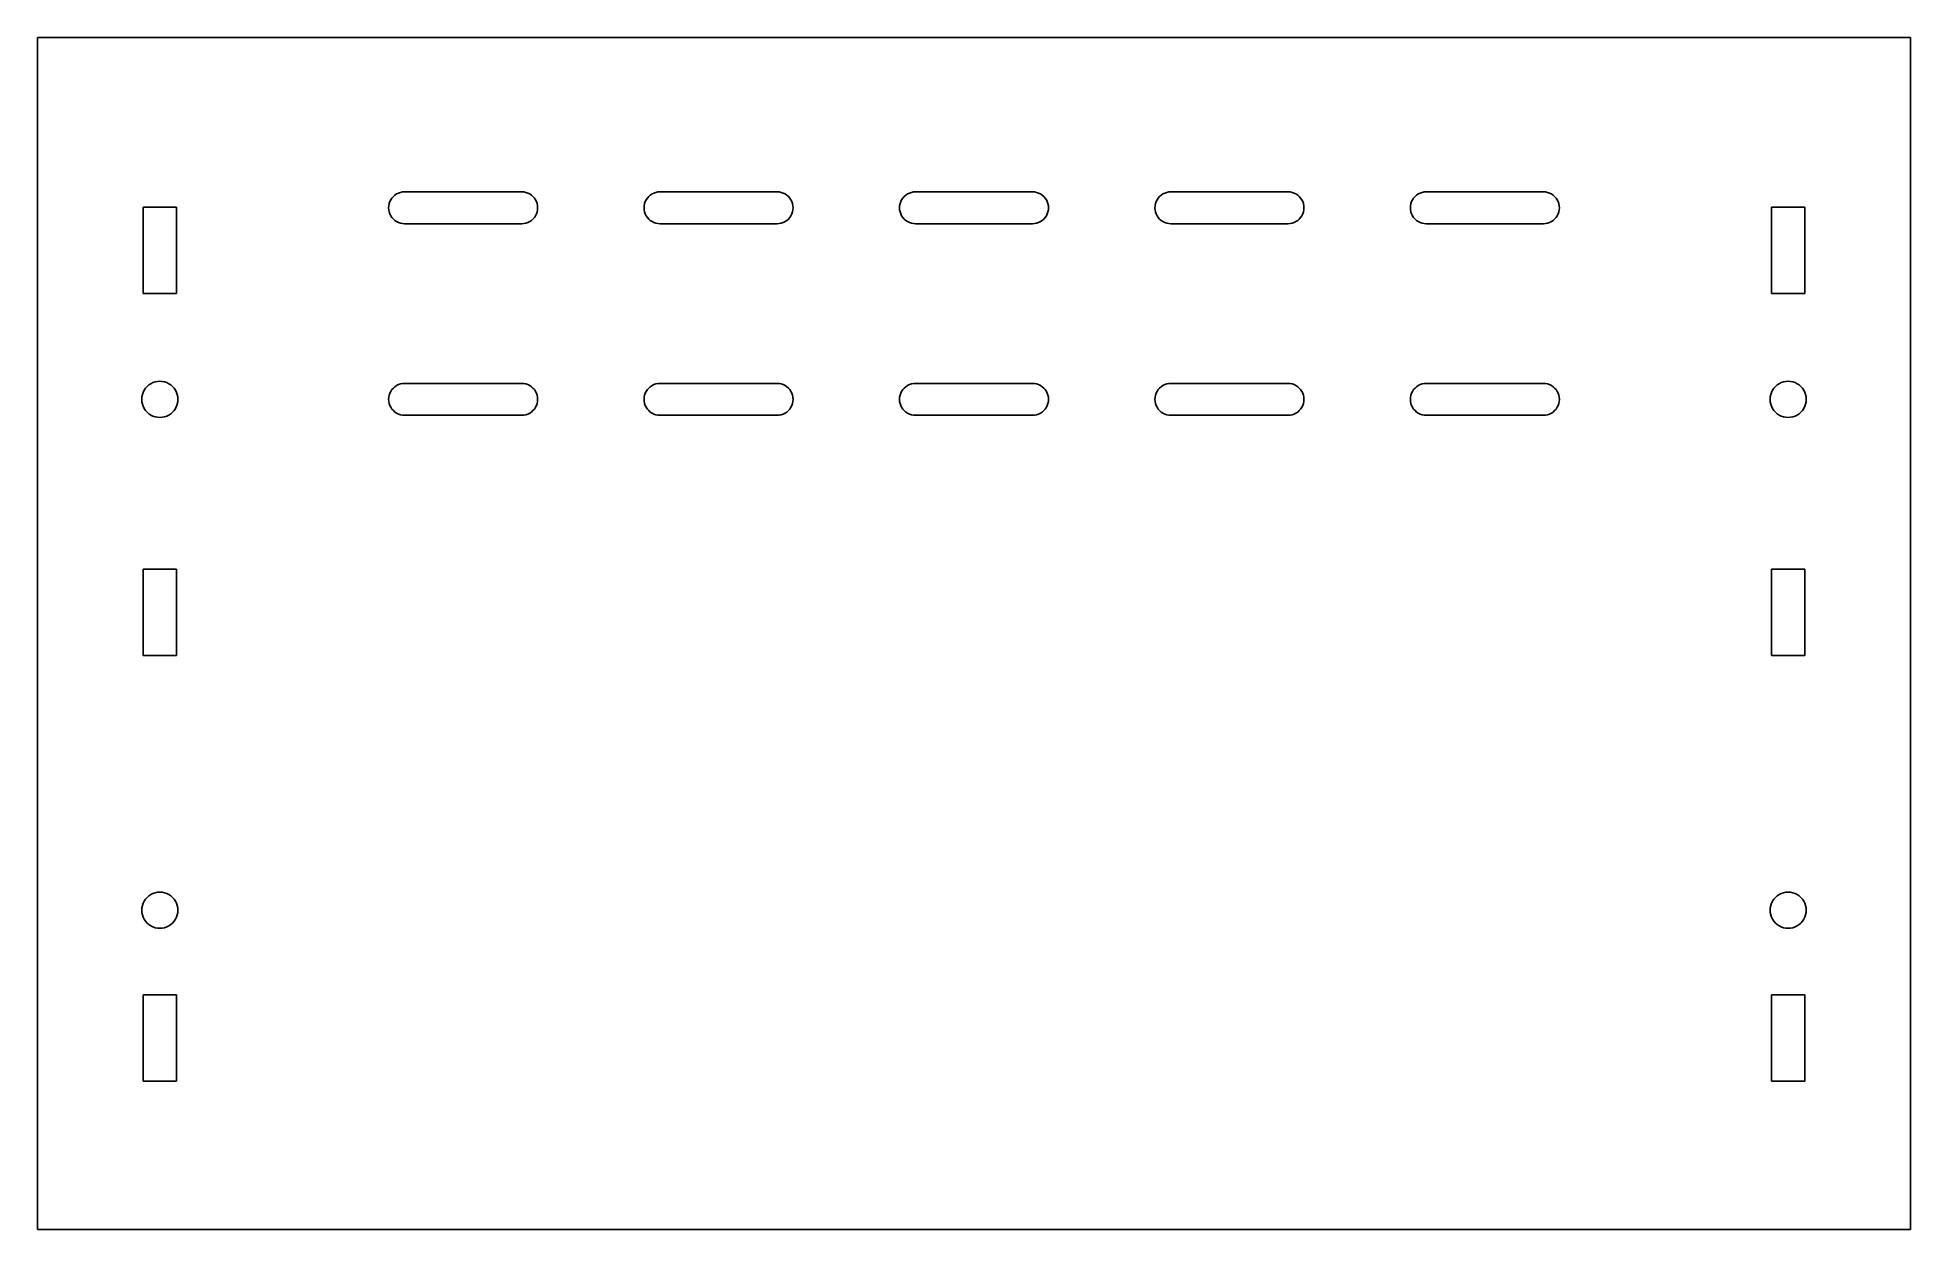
# Model space of a CAD drawing. Header units: metres. Extents: x 0 to 176, y 0 to 112.
import ezdxf

# ---------------------------------------------------------------- set-up
doc = ezdxf.new("R2010")
doc.units = ezdxf.units.M

msp = doc.modelspace()

# ---------------------------------------------------------------- linework, layer by layer
for p, q in [((176, 112), (0, 112)), ((0, 112), (0, 0)), ((176, 0), (176, 112)), ((33.201, 96.75), (33.31, 96.9131)), ((33.31, 96.9131), (33.4393, 97.0607)), ((33.4393, 97.0607), (33.5869, 97.19)), ((33.5869, 97.19), (33.75, 97.299)), ((33.75, 97.299), (33.926, 97.3858)), ((33.926, 97.3858), (34.1118, 97.4489)), ((34.1118, 97.4489), (34.3042, 97.4872)), ((34.3042, 97.4872), (34.5, 97.5)), ((34.5, 97.5), (45.5, 97.5)), ((45.5, 97.5), (45.6958, 97.4872)), ((45.6958, 97.4872), (45.8882, 97.4489)), ((45.8882, 97.4489), (46.074, 97.3858)), ((46.074, 97.3858), (46.25, 97.299)), ((46.25, 97.299), (46.4131, 97.19)), ((46.4131, 97.19), (46.5607, 97.0607)), ((46.5607, 97.0607), (46.69, 96.9131)), ((46.69, 96.9131), (46.799, 96.75)), ((57.201, 96.75), (57.31, 96.9131)), ((57.31, 96.9131), (57.4393, 97.0607)), ((57.4393, 97.0607), (57.5869, 97.19)), ((57.5869, 97.19), (57.75, 97.299)), ((57.75, 97.299), (57.926, 97.3858)), ((57.926, 97.3858), (58.1118, 97.4489)), ((58.1118, 97.4489), (58.3042, 97.4872)), ((58.3042, 97.4872), (58.5, 97.5)), ((58.5, 97.5), (69.5, 97.5)), ((69.5, 97.5), (69.6958, 97.4872)), ((69.6958, 97.4872), (69.8882, 97.4489)), ((69.8882, 97.4489), (70.074, 97.3858)), ((70.074, 97.3858), (70.25, 97.299)), ((70.25, 97.299), (70.4131, 97.19)), ((70.4131, 97.19), (70.5607, 97.0607)), ((70.5607, 97.0607), (70.69, 96.9131)), ((70.69, 96.9131), (70.799, 96.75)), ((81.201, 96.75), (81.31, 96.9131)), ((81.31, 96.9131), (81.4393, 97.0607)), ((81.4393, 97.0607), (81.5869, 97.19)), ((81.5869, 97.19), (81.75, 97.299)), ((81.75, 97.299), (81.926, 97.3858)), ((81.926, 97.3858), (82.1118, 97.4489)), ((82.1118, 97.4489), (82.3042, 97.4872)), ((82.3042, 97.4872), (82.5, 97.5)), ((82.5, 97.5), (93.5, 97.5)), ((93.5, 97.5), (93.6958, 97.4872)), ((93.6958, 97.4872), (93.8882, 97.4489)), ((93.8882, 97.4489), (94.074, 97.3858)), ((94.074, 97.3858), (94.25, 97.299)), ((94.25, 97.299), (94.4131, 97.19)), ((94.4131, 97.19), (94.5607, 97.0607)), ((94.5607, 97.0607), (94.69, 96.9131)), ((94.69, 96.9131), (94.799, 96.75)), ((105.201, 96.75), (105.31, 96.9131)), ((105.31, 96.9131), (105.439, 97.0607)), ((105.439, 97.0607), (105.587, 97.19)), ((105.587, 97.19), (105.75, 97.299)), ((105.75, 97.299), (105.926, 97.3858)), ((105.926, 97.3858), (106.112, 97.4489)), ((106.112, 97.4489), (106.304, 97.4872)), ((106.304, 97.4872), (106.5, 97.5)), ((106.5, 97.5), (117.5, 97.5)), ((117.5, 97.5), (117.696, 97.4872)), ((117.696, 97.4872), (117.888, 97.4489)), ((117.888, 97.4489), (118.074, 97.3858)), ((118.074, 97.3858), (118.25, 97.299)), ((118.25, 97.299), (118.413, 97.19)), ((118.413, 97.19), (118.561, 97.0607)), ((118.561, 97.0607), (118.69, 96.9131)), ((118.69, 96.9131), (118.799, 96.75)), ((129.201, 96.75), (129.31, 96.9131)), ((129.31, 96.9131), (129.439, 97.0607)), ((129.439, 97.0607), (129.587, 97.19)), ((129.587, 97.19), (129.75, 97.299)), ((129.75, 97.299), (129.926, 97.3858)), ((129.926, 97.3858), (130.112, 97.4489)), ((130.112, 97.4489), (130.304, 97.4872)), ((130.304, 97.4872), (130.5, 97.5)), ((130.5, 97.5), (141.5, 97.5)), ((141.5, 97.5), (141.696, 97.4872)), ((141.696, 97.4872), (141.888, 97.4489)), ((141.888, 97.4489), (142.074, 97.3858)), ((142.074, 97.3858), (142.25, 97.299)), ((142.25, 97.299), (142.413, 97.19)), ((142.413, 97.19), (142.561, 97.0607)), ((142.561, 97.0607), (142.69, 96.9131)), ((142.69, 96.9131), (142.799, 96.75)), ((9.94, 87.94), (9.94, 96.06)), ((9.94, 96.06), (13.06, 96.06)), ((13.06, 96.06), (13.06, 87.94)), ((33, 96), (33.0128, 96.1958)), ((33.0128, 95.8042), (33, 96)), ((33.0128, 96.1958), (33.0511, 96.3882)), ((33.0511, 95.6118), (33.0128, 95.8042)), ((33.0511, 96.3882), (33.1142, 96.574)), ((33.1142, 95.426), (33.0511, 95.6118)), ((33.1142, 96.574), (33.201, 96.75)), ((33.201, 95.25), (33.1142, 95.426)), ((33.31, 95.0869), (33.201, 95.25)), ((33.4393, 94.9393), (33.31, 95.0869)), ((46.69, 95.0869), (46.5607, 94.9393)), ((46.799, 95.25), (46.69, 95.0869)), ((46.799, 96.75), (46.8858, 96.574)), ((46.8858, 95.426), (46.799, 95.25)), ((46.8858, 96.574), (46.9489, 96.3882)), ((46.9489, 95.6118), (46.8858, 95.426)), ((46.9489, 96.3882), (46.9872, 96.1958)), ((46.9872, 95.8042), (46.9489, 95.6118)), ((46.9872, 96.1958), (47, 96)), ((47, 96), (46.9872, 95.8042)), ((57, 96), (57.0128, 96.1958)), ((57.0128, 95.8042), (57, 96)), ((57.0128, 96.1958), (57.0511, 96.3882)), ((57.0511, 95.6118), (57.0128, 95.8042)), ((57.0511, 96.3882), (57.1142, 96.574)), ((57.1142, 95.426), (57.0511, 95.6118)), ((57.1142, 96.574), (57.201, 96.75)), ((57.201, 95.25), (57.1142, 95.426)), ((57.31, 95.0869), (57.201, 95.25)), ((57.4393, 94.9393), (57.31, 95.0869)), ((70.69, 95.0869), (70.5607, 94.9393)), ((70.799, 95.25), (70.69, 95.0869)), ((70.799, 96.75), (70.8858, 96.574)), ((70.8858, 95.426), (70.799, 95.25)), ((70.8858, 96.574), (70.9489, 96.3882)), ((70.9489, 95.6118), (70.8858, 95.426)), ((70.9489, 96.3882), (70.9872, 96.1958)), ((70.9872, 95.8042), (70.9489, 95.6118)), ((70.9872, 96.1958), (71, 96)), ((71, 96), (70.9872, 95.8042)), ((81, 96), (81.0128, 96.1958)), ((81.0128, 95.8042), (81, 96)), ((81.0128, 96.1958), (81.0511, 96.3882)), ((81.0511, 95.6118), (81.0128, 95.8042)), ((81.0511, 96.3882), (81.1142, 96.574)), ((81.1142, 95.426), (81.0511, 95.6118)), ((81.1142, 96.574), (81.201, 96.75)), ((81.201, 95.25), (81.1142, 95.426)), ((81.31, 95.0869), (81.201, 95.25)), ((81.4393, 94.9393), (81.31, 95.0869)), ((94.69, 95.0869), (94.5607, 94.9393)), ((94.799, 95.25), (94.69, 95.0869)), ((94.799, 96.75), (94.8858, 96.574)), ((94.8858, 95.426), (94.799, 95.25)), ((94.8858, 96.574), (94.9489, 96.3882)), ((94.9489, 95.6118), (94.8858, 95.426)), ((94.9489, 96.3882), (94.9872, 96.1958)), ((94.9872, 95.8042), (94.9489, 95.6118)), ((94.9872, 96.1958), (95, 96)), ((95, 96), (94.9872, 95.8042)), ((105, 96), (105.013, 96.1958)), ((105.013, 95.8042), (105, 96)), ((105.013, 96.1958), (105.051, 96.3882)), ((105.051, 95.6118), (105.013, 95.8042)), ((105.051, 96.3882), (105.114, 96.574)), ((105.114, 95.426), (105.051, 95.6118)), ((105.114, 96.574), (105.201, 96.75)), ((105.201, 95.25), (105.114, 95.426)), ((105.31, 95.0869), (105.201, 95.25)), ((105.439, 94.9393), (105.31, 95.0869)), ((118.69, 95.0869), (118.561, 94.9393)), ((118.799, 95.25), (118.69, 95.0869)), ((118.799, 96.75), (118.886, 96.574)), ((118.886, 95.426), (118.799, 95.25)), ((118.886, 96.574), (118.949, 96.3882)), ((118.949, 95.6118), (118.886, 95.426)), ((118.949, 96.3882), (118.987, 96.1958)), ((118.987, 95.8042), (118.949, 95.6118)), ((118.987, 96.1958), (119, 96)), ((119, 96), (118.987, 95.8042)), ((129, 96), (129.013, 96.1958)), ((129.013, 95.8042), (129, 96)), ((129.013, 96.1958), (129.051, 96.3882)), ((129.051, 95.6118), (129.013, 95.8042)), ((129.051, 96.3882), (129.114, 96.574)), ((129.114, 95.426), (129.051, 95.6118)), ((129.114, 96.574), (129.201, 96.75)), ((129.201, 95.25), (129.114, 95.426)), ((129.31, 95.0869), (129.201, 95.25)), ((129.439, 94.9393), (129.31, 95.0869)), ((142.69, 95.0869), (142.561, 94.9393)), ((142.799, 95.25), (142.69, 95.0869)), ((142.799, 96.75), (142.886, 96.574)), ((142.886, 95.426), (142.799, 95.25)), ((142.886, 96.574), (142.949, 96.3882)), ((142.949, 95.6118), (142.886, 95.426)), ((142.949, 96.3882), (142.987, 96.1958)), ((142.987, 95.8042), (142.949, 95.6118)), ((142.987, 96.1958), (143, 96)), ((143, 96), (142.987, 95.8042)), ((162.94, 87.94), (162.94, 96.06)), ((162.94, 96.06), (166.06, 96.06)), ((166.06, 96.06), (166.06, 87.94)), ((33.5869, 94.81), (33.4393, 94.9393)), ((33.75, 94.701), (33.5869, 94.81)), ((33.926, 94.6142), (33.75, 94.701)), ((34.1118, 94.5511), (33.926, 94.6142)), ((34.3042, 94.5128), (34.1118, 94.5511)), ((34.5, 94.5), (34.3042, 94.5128)), ((45.5, 94.5), (34.5, 94.5)), ((45.6958, 94.5128), (45.5, 94.5)), ((45.8882, 94.5511), (45.6958, 94.5128)), ((46.074, 94.6142), (45.8882, 94.5511)), ((46.25, 94.701), (46.074, 94.6142)), ((46.4131, 94.81), (46.25, 94.701)), ((46.5607, 94.9393), (46.4131, 94.81)), ((57.5869, 94.81), (57.4393, 94.9393)), ((57.75, 94.701), (57.5869, 94.81)), ((57.926, 94.6142), (57.75, 94.701)), ((58.1118, 94.5511), (57.926, 94.6142)), ((58.3042, 94.5128), (58.1118, 94.5511)), ((58.5, 94.5), (58.3042, 94.5128)), ((69.5, 94.5), (58.5, 94.5)), ((69.6958, 94.5128), (69.5, 94.5)), ((69.8882, 94.5511), (69.6958, 94.5128)), ((70.074, 94.6142), (69.8882, 94.5511)), ((70.25, 94.701), (70.074, 94.6142)), ((70.4131, 94.81), (70.25, 94.701)), ((70.5607, 94.9393), (70.4131, 94.81)), ((81.5869, 94.81), (81.4393, 94.9393)), ((81.75, 94.701), (81.5869, 94.81)), ((81.926, 94.6142), (81.75, 94.701)), ((82.1118, 94.5511), (81.926, 94.6142)), ((82.3042, 94.5128), (82.1118, 94.5511)), ((82.5, 94.5), (82.3042, 94.5128)), ((93.5, 94.5), (82.5, 94.5)), ((93.6958, 94.5128), (93.5, 94.5)), ((93.8882, 94.5511), (93.6958, 94.5128)), ((94.074, 94.6142), (93.8882, 94.5511)), ((94.25, 94.701), (94.074, 94.6142)), ((94.4131, 94.81), (94.25, 94.701)), ((94.5607, 94.9393), (94.4131, 94.81)), ((105.587, 94.81), (105.439, 94.9393)), ((105.75, 94.701), (105.587, 94.81)), ((105.926, 94.6142), (105.75, 94.701)), ((106.112, 94.5511), (105.926, 94.6142)), ((106.304, 94.5128), (106.112, 94.5511)), ((106.5, 94.5), (106.304, 94.5128)), ((117.5, 94.5), (106.5, 94.5)), ((117.696, 94.5128), (117.5, 94.5)), ((117.888, 94.5511), (117.696, 94.5128)), ((118.074, 94.6142), (117.888, 94.5511)), ((118.25, 94.701), (118.074, 94.6142)), ((118.413, 94.81), (118.25, 94.701)), ((118.561, 94.9393), (118.413, 94.81)), ((129.587, 94.81), (129.439, 94.9393)), ((129.75, 94.701), (129.587, 94.81)), ((129.926, 94.6142), (129.75, 94.701)), ((130.112, 94.5511), (129.926, 94.6142)), ((130.304, 94.5128), (130.112, 94.5511)), ((130.5, 94.5), (130.304, 94.5128)), ((141.5, 94.5), (130.5, 94.5)), ((141.696, 94.5128), (141.5, 94.5)), ((141.888, 94.5511), (141.696, 94.5128)), ((142.074, 94.6142), (141.888, 94.5511)), ((142.25, 94.701), (142.074, 94.6142)), ((142.413, 94.81), (142.25, 94.701)), ((142.561, 94.9393), (142.413, 94.81)), ((13.06, 87.94), (9.94, 87.94)), ((166.06, 87.94), (162.94, 87.94)), ((10.1513, 79.0349), (10.2979, 79.2021)), ((10.2979, 79.2021), (10.4651, 79.3487)), ((10.4651, 79.3487), (10.65, 79.4722)), ((10.65, 79.4722), (10.8494, 79.5706)), ((10.8494, 79.5706), (11.06, 79.6421)), ((11.06, 79.6421), (11.2781, 79.6855)), ((11.2781, 79.6855), (11.5, 79.7)), ((11.5, 79.7), (11.7219, 79.6855)), ((11.7219, 79.6855), (11.94, 79.6421)), ((11.94, 79.6421), (12.1506, 79.5706)), ((12.1506, 79.5706), (12.35, 79.4722)), ((12.35, 79.4722), (12.5349, 79.3487)), ((12.5349, 79.3487), (12.7021, 79.2021)), ((12.7021, 79.2021), (12.8487, 79.0349)), ((33.5869, 79.19), (33.75, 79.299)), ((33.75, 79.299), (33.926, 79.3858)), ((33.926, 79.3858), (34.1118, 79.4489)), ((34.1118, 79.4489), (34.3042, 79.4872)), ((34.3042, 79.4872), (34.5, 79.5)), ((34.5, 79.5), (45.5, 79.5)), ((45.5, 79.5), (45.6958, 79.4872)), ((45.6958, 79.4872), (45.8882, 79.4489)), ((45.8882, 79.4489), (46.074, 79.3858)), ((46.074, 79.3858), (46.25, 79.299)), ((46.25, 79.299), (46.4131, 79.19)), ((57.5869, 79.19), (57.75, 79.299)), ((57.75, 79.299), (57.926, 79.3858)), ((57.926, 79.3858), (58.1118, 79.4489)), ((58.1118, 79.4489), (58.3042, 79.4872)), ((58.3042, 79.4872), (58.5, 79.5)), ((58.5, 79.5), (69.5, 79.5)), ((69.5, 79.5), (69.6958, 79.4872)), ((69.6958, 79.4872), (69.8882, 79.4489)), ((69.8882, 79.4489), (70.074, 79.3858)), ((70.074, 79.3858), (70.25, 79.299)), ((70.25, 79.299), (70.4131, 79.19)), ((81.5869, 79.19), (81.75, 79.299)), ((81.75, 79.299), (81.926, 79.3858)), ((81.926, 79.3858), (82.1118, 79.4489)), ((82.1118, 79.4489), (82.3042, 79.4872)), ((82.3042, 79.4872), (82.5, 79.5)), ((82.5, 79.5), (93.5, 79.5)), ((93.5, 79.5), (93.6958, 79.4872)), ((93.6958, 79.4872), (93.8882, 79.4489)), ((93.8882, 79.4489), (94.074, 79.3858)), ((94.074, 79.3858), (94.25, 79.299)), ((94.25, 79.299), (94.4131, 79.19)), ((105.587, 79.19), (105.75, 79.299)), ((105.75, 79.299), (105.926, 79.3858)), ((105.926, 79.3858), (106.112, 79.4489)), ((106.112, 79.4489), (106.304, 79.4872)), ((106.304, 79.4872), (106.5, 79.5)), ((106.5, 79.5), (117.5, 79.5)), ((117.5, 79.5), (117.696, 79.4872)), ((117.696, 79.4872), (117.888, 79.4489)), ((117.888, 79.4489), (118.074, 79.3858)), ((118.074, 79.3858), (118.25, 79.299)), ((118.25, 79.299), (118.413, 79.19)), ((129.587, 79.19), (129.75, 79.299)), ((129.75, 79.299), (129.926, 79.3858)), ((129.926, 79.3858), (130.112, 79.4489)), ((130.112, 79.4489), (130.304, 79.4872)), ((130.304, 79.4872), (130.5, 79.5)), ((130.5, 79.5), (141.5, 79.5)), ((141.5, 79.5), (141.696, 79.4872)), ((141.696, 79.4872), (141.888, 79.4489)), ((141.888, 79.4489), (142.074, 79.3858)), ((142.074, 79.3858), (142.25, 79.299)), ((142.25, 79.299), (142.413, 79.19)), ((163.151, 79.0349), (163.298, 79.2021)), ((163.298, 79.2021), (163.465, 79.3487)), ((163.465, 79.3487), (163.65, 79.4722)), ((163.65, 79.4722), (163.849, 79.5706)), ((163.849, 79.5706), (164.06, 79.6421)), ((164.06, 79.6421), (164.278, 79.6855)), ((164.278, 79.6855), (164.5, 79.7)), ((164.5, 79.7), (164.722, 79.6855)), ((164.722, 79.6855), (164.94, 79.6421)), ((164.94, 79.6421), (165.151, 79.5706)), ((165.151, 79.5706), (165.35, 79.4722)), ((165.35, 79.4722), (165.535, 79.3487)), ((165.535, 79.3487), (165.702, 79.2021)), ((165.702, 79.2021), (165.849, 79.0349)), ((9.8, 78), (9.8145, 78.2219)), ((9.8145, 77.7781), (9.8, 78)), ((9.8145, 78.2219), (9.8579, 78.44)), ((9.8579, 77.56), (9.8145, 77.7781)), ((9.8579, 78.44), (9.9294, 78.6506)), ((9.9294, 77.3494), (9.8579, 77.56)), ((9.9294, 78.6506), (10.0278, 78.85)), ((10.0278, 78.85), (10.1513, 79.0349)), ((12.8487, 79.0349), (12.9722, 78.85)), ((12.9722, 78.85), (13.0706, 78.6506)), ((13.0706, 78.6506), (13.1421, 78.44)), ((13.1421, 77.56), (13.0706, 77.3494)), ((13.1421, 78.44), (13.1855, 78.2219)), ((13.1855, 77.7781), (13.1421, 77.56)), ((13.1855, 78.2219), (13.2, 78)), ((13.2, 78), (13.1855, 77.7781)), ((33, 78), (33.0128, 78.1958)), ((33.0128, 77.8042), (33, 78)), ((33.0128, 78.1958), (33.0511, 78.3882)), ((33.0511, 77.6118), (33.0128, 77.8042)), ((33.0511, 78.3882), (33.1142, 78.574)), ((33.1142, 77.426), (33.0511, 77.6118)), ((33.1142, 78.574), (33.201, 78.75)), ((33.201, 78.75), (33.31, 78.9131)), ((33.31, 78.9131), (33.4393, 79.0607)), ((33.4393, 79.0607), (33.5869, 79.19)), ((46.4131, 79.19), (46.5607, 79.0607)), ((46.5607, 79.0607), (46.69, 78.9131)), ((46.69, 78.9131), (46.799, 78.75)), ((46.799, 78.75), (46.8858, 78.574)), ((46.8858, 78.574), (46.9489, 78.3882)), ((46.9489, 77.6118), (46.8858, 77.426)), ((46.9489, 78.3882), (46.9872, 78.1958)), ((46.9872, 77.8042), (46.9489, 77.6118)), ((46.9872, 78.1958), (47, 78)), ((47, 78), (46.9872, 77.8042)), ((57, 78), (57.0128, 78.1958)), ((57.0128, 77.8042), (57, 78)), ((57.0128, 78.1958), (57.0511, 78.3882)), ((57.0511, 77.6118), (57.0128, 77.8042)), ((57.0511, 78.3882), (57.1142, 78.574)), ((57.1142, 77.426), (57.0511, 77.6118)), ((57.1142, 78.574), (57.201, 78.75)), ((57.201, 78.75), (57.31, 78.9131)), ((57.31, 78.9131), (57.4393, 79.0607)), ((57.4393, 79.0607), (57.5869, 79.19)), ((70.4131, 79.19), (70.5607, 79.0607)), ((70.5607, 79.0607), (70.69, 78.9131)), ((70.69, 78.9131), (70.799, 78.75)), ((70.799, 78.75), (70.8858, 78.574)), ((70.8858, 78.574), (70.9489, 78.3882)), ((70.9489, 77.6118), (70.8858, 77.426)), ((70.9489, 78.3882), (70.9872, 78.1958)), ((70.9872, 77.8042), (70.9489, 77.6118)), ((70.9872, 78.1958), (71, 78)), ((71, 78), (70.9872, 77.8042)), ((81, 78), (81.0128, 78.1958)), ((81.0128, 77.8042), (81, 78)), ((81.0128, 78.1958), (81.0511, 78.3882)), ((81.0511, 77.6118), (81.0128, 77.8042)), ((81.0511, 78.3882), (81.1142, 78.574)), ((81.1142, 77.426), (81.0511, 77.6118)), ((81.1142, 78.574), (81.201, 78.75)), ((81.201, 78.75), (81.31, 78.9131)), ((81.31, 78.9131), (81.4393, 79.0607)), ((81.4393, 79.0607), (81.5869, 79.19)), ((94.4131, 79.19), (94.5607, 79.0607)), ((94.5607, 79.0607), (94.69, 78.9131)), ((94.69, 78.9131), (94.799, 78.75)), ((94.799, 78.75), (94.8858, 78.574)), ((94.8858, 78.574), (94.9489, 78.3882)), ((94.9489, 77.6118), (94.8858, 77.426)), ((94.9489, 78.3882), (94.9872, 78.1958)), ((94.9872, 77.8042), (94.9489, 77.6118)), ((94.9872, 78.1958), (95, 78)), ((95, 78), (94.9872, 77.8042)), ((105, 78), (105.013, 78.1958)), ((105.013, 77.8042), (105, 78)), ((105.013, 78.1958), (105.051, 78.3882)), ((105.051, 77.6118), (105.013, 77.8042)), ((105.051, 78.3882), (105.114, 78.574)), ((105.114, 77.426), (105.051, 77.6118)), ((105.114, 78.574), (105.201, 78.75)), ((105.201, 78.75), (105.31, 78.9131)), ((105.31, 78.9131), (105.439, 79.0607)), ((105.439, 79.0607), (105.587, 79.19)), ((118.413, 79.19), (118.561, 79.0607)), ((118.561, 79.0607), (118.69, 78.9131)), ((118.69, 78.9131), (118.799, 78.75)), ((118.799, 78.75), (118.886, 78.574)), ((118.886, 78.574), (118.949, 78.3882)), ((118.949, 77.6118), (118.886, 77.426)), ((118.949, 78.3882), (118.987, 78.1958)), ((118.987, 77.8042), (118.949, 77.6118)), ((118.987, 78.1958), (119, 78)), ((119, 78), (118.987, 77.8042)), ((129, 78), (129.013, 78.1958)), ((129.013, 77.8042), (129, 78)), ((129.013, 78.1958), (129.051, 78.3882)), ((129.051, 77.6118), (129.013, 77.8042)), ((129.051, 78.3882), (129.114, 78.574)), ((129.114, 77.426), (129.051, 77.6118)), ((129.114, 78.574), (129.201, 78.75)), ((129.201, 78.75), (129.31, 78.9131)), ((129.31, 78.9131), (129.439, 79.0607)), ((129.439, 79.0607), (129.587, 79.19)), ((142.413, 79.19), (142.561, 79.0607)), ((142.561, 79.0607), (142.69, 78.9131)), ((142.69, 78.9131), (142.799, 78.75)), ((142.799, 78.75), (142.886, 78.574)), ((142.886, 78.574), (142.949, 78.3882)), ((142.949, 77.6118), (142.886, 77.426)), ((142.949, 78.3882), (142.987, 78.1958)), ((142.987, 77.8042), (142.949, 77.6118)), ((142.987, 78.1958), (143, 78)), ((143, 78), (142.987, 77.8042)), ((162.8, 78), (162.815, 78.2219)), ((162.815, 77.7781), (162.8, 78)), ((162.815, 78.2219), (162.858, 78.44)), ((162.858, 77.56), (162.815, 77.7781)), ((162.858, 78.44), (162.929, 78.6506)), ((162.929, 77.3494), (162.858, 77.56)), ((162.929, 78.6506), (163.028, 78.85)), ((163.028, 78.85), (163.151, 79.0349)), ((165.849, 79.0349), (165.972, 78.85)), ((165.972, 78.85), (166.071, 78.6506)), ((166.071, 78.6506), (166.142, 78.44)), ((166.142, 77.56), (166.071, 77.3494)), ((166.142, 78.44), (166.185, 78.2219)), ((166.185, 77.7781), (166.142, 77.56)), ((166.185, 78.2219), (166.2, 78)), ((166.2, 78), (166.185, 77.7781)), ((10.0278, 77.15), (9.9294, 77.3494)), ((10.1513, 76.9651), (10.0278, 77.15)), ((10.2979, 76.7979), (10.1513, 76.9651)), ((10.4651, 76.6513), (10.2979, 76.7979)), ((10.65, 76.5278), (10.4651, 76.6513)), ((10.8494, 76.4294), (10.65, 76.5278)), ((11.06, 76.3579), (10.8494, 76.4294)), ((11.2781, 76.3145), (11.06, 76.3579)), ((11.5, 76.3), (11.2781, 76.3145)), ((11.7219, 76.3145), (11.5, 76.3)), ((11.94, 76.3579), (11.7219, 76.3145)), ((12.1506, 76.4294), (11.94, 76.3579)), ((12.35, 76.5278), (12.1506, 76.4294)), ((12.5349, 76.6513), (12.35, 76.5278)), ((12.7021, 76.7979), (12.5349, 76.6513)), ((12.8487, 76.9651), (12.7021, 76.7979)), ((12.9722, 77.15), (12.8487, 76.9651)), ((13.0706, 77.3494), (12.9722, 77.15)), ((33.201, 77.25), (33.1142, 77.426)), ((33.31, 77.0869), (33.201, 77.25)), ((33.4393, 76.9393), (33.31, 77.0869)), ((33.5869, 76.81), (33.4393, 76.9393)), ((33.75, 76.701), (33.5869, 76.81)), ((33.926, 76.6142), (33.75, 76.701)), ((34.1118, 76.5511), (33.926, 76.6142)), ((34.3042, 76.5128), (34.1118, 76.5511)), ((34.5, 76.5), (34.3042, 76.5128)), ((45.5, 76.5), (34.5, 76.5)), ((45.6958, 76.5128), (45.5, 76.5)), ((45.8882, 76.5511), (45.6958, 76.5128)), ((46.074, 76.6142), (45.8882, 76.5511)), ((46.25, 76.701), (46.074, 76.6142)), ((46.4131, 76.81), (46.25, 76.701)), ((46.5607, 76.9393), (46.4131, 76.81)), ((46.69, 77.0869), (46.5607, 76.9393)), ((46.799, 77.25), (46.69, 77.0869)), ((46.8858, 77.426), (46.799, 77.25)), ((57.201, 77.25), (57.1142, 77.426)), ((57.31, 77.0869), (57.201, 77.25)), ((57.4393, 76.9393), (57.31, 77.0869)), ((57.5869, 76.81), (57.4393, 76.9393)), ((57.75, 76.701), (57.5869, 76.81)), ((57.926, 76.6142), (57.75, 76.701)), ((58.1118, 76.5511), (57.926, 76.6142)), ((58.3042, 76.5128), (58.1118, 76.5511)), ((58.5, 76.5), (58.3042, 76.5128)), ((69.5, 76.5), (58.5, 76.5)), ((69.6958, 76.5128), (69.5, 76.5)), ((69.8882, 76.5511), (69.6958, 76.5128)), ((70.074, 76.6142), (69.8882, 76.5511)), ((70.25, 76.701), (70.074, 76.6142)), ((70.4131, 76.81), (70.25, 76.701)), ((70.5607, 76.9393), (70.4131, 76.81)), ((70.69, 77.0869), (70.5607, 76.9393)), ((70.799, 77.25), (70.69, 77.0869)), ((70.8858, 77.426), (70.799, 77.25)), ((81.201, 77.25), (81.1142, 77.426)), ((81.31, 77.0869), (81.201, 77.25)), ((81.4393, 76.9393), (81.31, 77.0869)), ((81.5869, 76.81), (81.4393, 76.9393)), ((81.75, 76.701), (81.5869, 76.81)), ((81.926, 76.6142), (81.75, 76.701)), ((82.1118, 76.5511), (81.926, 76.6142)), ((82.3042, 76.5128), (82.1118, 76.5511)), ((82.5, 76.5), (82.3042, 76.5128)), ((93.5, 76.5), (82.5, 76.5)), ((93.6958, 76.5128), (93.5, 76.5)), ((93.8882, 76.5511), (93.6958, 76.5128)), ((94.074, 76.6142), (93.8882, 76.5511)), ((94.25, 76.701), (94.074, 76.6142)), ((94.4131, 76.81), (94.25, 76.701)), ((94.5607, 76.9393), (94.4131, 76.81)), ((94.69, 77.0869), (94.5607, 76.9393)), ((94.799, 77.25), (94.69, 77.0869)), ((94.8858, 77.426), (94.799, 77.25)), ((105.201, 77.25), (105.114, 77.426)), ((105.31, 77.0869), (105.201, 77.25)), ((105.439, 76.9393), (105.31, 77.0869)), ((105.587, 76.81), (105.439, 76.9393)), ((105.75, 76.701), (105.587, 76.81)), ((105.926, 76.6142), (105.75, 76.701)), ((106.112, 76.5511), (105.926, 76.6142)), ((106.304, 76.5128), (106.112, 76.5511)), ((106.5, 76.5), (106.304, 76.5128)), ((117.5, 76.5), (106.5, 76.5)), ((117.696, 76.5128), (117.5, 76.5)), ((117.888, 76.5511), (117.696, 76.5128)), ((118.074, 76.6142), (117.888, 76.5511)), ((118.25, 76.701), (118.074, 76.6142)), ((118.413, 76.81), (118.25, 76.701)), ((118.561, 76.9393), (118.413, 76.81)), ((118.69, 77.0869), (118.561, 76.9393)), ((118.799, 77.25), (118.69, 77.0869)), ((118.886, 77.426), (118.799, 77.25)), ((129.201, 77.25), (129.114, 77.426)), ((129.31, 77.0869), (129.201, 77.25)), ((129.439, 76.9393), (129.31, 77.0869)), ((129.587, 76.81), (129.439, 76.9393)), ((129.75, 76.701), (129.587, 76.81)), ((129.926, 76.6142), (129.75, 76.701)), ((130.112, 76.5511), (129.926, 76.6142)), ((130.304, 76.5128), (130.112, 76.5511)), ((130.5, 76.5), (130.304, 76.5128)), ((141.5, 76.5), (130.5, 76.5)), ((141.696, 76.5128), (141.5, 76.5)), ((141.888, 76.5511), (141.696, 76.5128)), ((142.074, 76.6142), (141.888, 76.5511)), ((142.25, 76.701), (142.074, 76.6142)), ((142.413, 76.81), (142.25, 76.701)), ((142.561, 76.9393), (142.413, 76.81)), ((142.69, 77.0869), (142.561, 76.9393)), ((142.799, 77.25), (142.69, 77.0869)), ((142.886, 77.426), (142.799, 77.25)), ((163.028, 77.15), (162.929, 77.3494)), ((163.151, 76.9651), (163.028, 77.15)), ((163.298, 76.7979), (163.151, 76.9651)), ((163.465, 76.6513), (163.298, 76.7979)), ((163.65, 76.5278), (163.465, 76.6513)), ((163.849, 76.4294), (163.65, 76.5278)), ((164.06, 76.3579), (163.849, 76.4294)), ((164.278, 76.3145), (164.06, 76.3579)), ((164.5, 76.3), (164.278, 76.3145)), ((164.722, 76.3145), (164.5, 76.3)), ((164.94, 76.3579), (164.722, 76.3145)), ((165.151, 76.4294), (164.94, 76.3579)), ((165.35, 76.5278), (165.151, 76.4294)), ((165.535, 76.6513), (165.35, 76.5278)), ((165.702, 76.7979), (165.535, 76.6513)), ((165.849, 76.9651), (165.702, 76.7979)), ((165.972, 77.15), (165.849, 76.9651)), ((166.071, 77.3494), (165.972, 77.15)), ((9.94, 53.94), (9.94, 62.06)), ((9.94, 62.06), (13.06, 62.06)), ((13.06, 62.06), (13.06, 53.94)), ((162.94, 53.94), (162.94, 62.06)), ((162.94, 62.06), (166.06, 62.06)), ((166.06, 62.06), (166.06, 53.94)), ((13.06, 53.94), (9.94, 53.94)), ((166.06, 53.94), (162.94, 53.94)), ((11.06, 31.6421), (11.2781, 31.6855)), ((11.2781, 31.6855), (11.5, 31.7)), ((11.5, 31.7), (11.7219, 31.6855)), ((11.7219, 31.6855), (11.94, 31.6421)), ((164.06, 31.6421), (164.278, 31.6855)), ((164.278, 31.6855), (164.5, 31.7)), ((164.5, 31.7), (164.722, 31.6855)), ((164.722, 31.6855), (164.94, 31.6421)), ((9.8, 30), (9.8145, 30.2219)), ((9.8145, 29.7781), (9.8, 30)), ((9.8145, 30.2219), (9.8579, 30.44)), ((9.8579, 30.44), (9.9294, 30.6506)), ((9.9294, 30.6506), (10.0278, 30.85)), ((10.0278, 30.85), (10.1513, 31.0349)), ((10.1513, 31.0349), (10.2979, 31.2021)), ((10.2979, 31.2021), (10.4651, 31.3487)), ((10.4651, 31.3487), (10.65, 31.4722)), ((10.65, 31.4722), (10.8494, 31.5706)), ((10.8494, 31.5706), (11.06, 31.6421)), ((11.94, 31.6421), (12.1506, 31.5706)), ((12.1506, 31.5706), (12.35, 31.4722)), ((12.35, 31.4722), (12.5349, 31.3487)), ((12.5349, 31.3487), (12.7021, 31.2021)), ((12.7021, 31.2021), (12.8487, 31.0349)), ((12.8487, 31.0349), (12.9722, 30.85)), ((12.9722, 30.85), (13.0706, 30.6506)), ((13.0706, 30.6506), (13.1421, 30.44)), ((13.1421, 30.44), (13.1855, 30.2219)), ((13.1855, 30.2219), (13.2, 30)), ((13.2, 30), (13.1855, 29.7781)), ((162.8, 30), (162.815, 30.2219)), ((162.815, 29.7781), (162.8, 30)), ((162.815, 30.2219), (162.858, 30.44)), ((162.858, 30.44), (162.929, 30.6506)), ((162.929, 30.6506), (163.028, 30.85)), ((163.028, 30.85), (163.151, 31.0349)), ((163.151, 31.0349), (163.298, 31.2021)), ((163.298, 31.2021), (163.465, 31.3487)), ((163.465, 31.3487), (163.65, 31.4722)), ((163.65, 31.4722), (163.849, 31.5706)), ((163.849, 31.5706), (164.06, 31.6421)), ((164.94, 31.6421), (165.151, 31.5706)), ((165.151, 31.5706), (165.35, 31.4722)), ((165.35, 31.4722), (165.535, 31.3487)), ((165.535, 31.3487), (165.702, 31.2021)), ((165.702, 31.2021), (165.849, 31.0349)), ((165.849, 31.0349), (165.972, 30.85)), ((165.972, 30.85), (166.071, 30.6506)), ((166.071, 30.6506), (166.142, 30.44)), ((166.142, 30.44), (166.185, 30.2219)), ((166.185, 30.2219), (166.2, 30)), ((166.2, 30), (166.185, 29.7781)), ((9.8579, 29.56), (9.8145, 29.7781)), ((9.9294, 29.3494), (9.8579, 29.56)), ((10.0278, 29.15), (9.9294, 29.3494)), ((10.1513, 28.9651), (10.0278, 29.15)), ((10.2979, 28.7979), (10.1513, 28.9651)), ((10.4651, 28.6513), (10.2979, 28.7979)), ((10.65, 28.5278), (10.4651, 28.6513)), ((10.8494, 28.4294), (10.65, 28.5278)), ((11.06, 28.3579), (10.8494, 28.4294)), ((11.2781, 28.3145), (11.06, 28.3579)), ((11.5, 28.3), (11.2781, 28.3145)), ((11.7219, 28.3145), (11.5, 28.3)), ((11.94, 28.3579), (11.7219, 28.3145)), ((12.1506, 28.4294), (11.94, 28.3579)), ((12.35, 28.5278), (12.1506, 28.4294)), ((12.5349, 28.6513), (12.35, 28.5278)), ((12.7021, 28.7979), (12.5349, 28.6513)), ((12.8487, 28.9651), (12.7021, 28.7979)), ((12.9722, 29.15), (12.8487, 28.9651)), ((13.0706, 29.3494), (12.9722, 29.15)), ((13.1421, 29.56), (13.0706, 29.3494)), ((13.1855, 29.7781), (13.1421, 29.56)), ((162.858, 29.56), (162.815, 29.7781)), ((162.929, 29.3494), (162.858, 29.56)), ((163.028, 29.15), (162.929, 29.3494)), ((163.151, 28.9651), (163.028, 29.15)), ((163.298, 28.7979), (163.151, 28.9651)), ((163.465, 28.6513), (163.298, 28.7979)), ((163.65, 28.5278), (163.465, 28.6513)), ((163.849, 28.4294), (163.65, 28.5278)), ((164.06, 28.3579), (163.849, 28.4294)), ((164.278, 28.3145), (164.06, 28.3579)), ((164.5, 28.3), (164.278, 28.3145)), ((164.722, 28.3145), (164.5, 28.3)), ((164.94, 28.3579), (164.722, 28.3145)), ((165.151, 28.4294), (164.94, 28.3579)), ((165.35, 28.5278), (165.151, 28.4294)), ((165.535, 28.6513), (165.35, 28.5278)), ((165.702, 28.7979), (165.535, 28.6513)), ((165.849, 28.9651), (165.702, 28.7979)), ((165.972, 29.15), (165.849, 28.9651)), ((166.071, 29.3494), (165.972, 29.15)), ((166.142, 29.56), (166.071, 29.3494)), ((166.185, 29.7781), (166.142, 29.56)), ((9.94, 13.94), (9.94, 22.06)), ((9.94, 22.06), (13.06, 22.06)), ((13.06, 22.06), (13.06, 13.94)), ((162.94, 13.94), (162.94, 22.06)), ((162.94, 22.06), (166.06, 22.06)), ((166.06, 22.06), (166.06, 13.94)), ((13.06, 13.94), (9.94, 13.94)), ((166.06, 13.94), (162.94, 13.94)), ((0, 0), (176, 0))]:
    msp.add_line(p, q)

doc.saveas('drawing.dxf')
